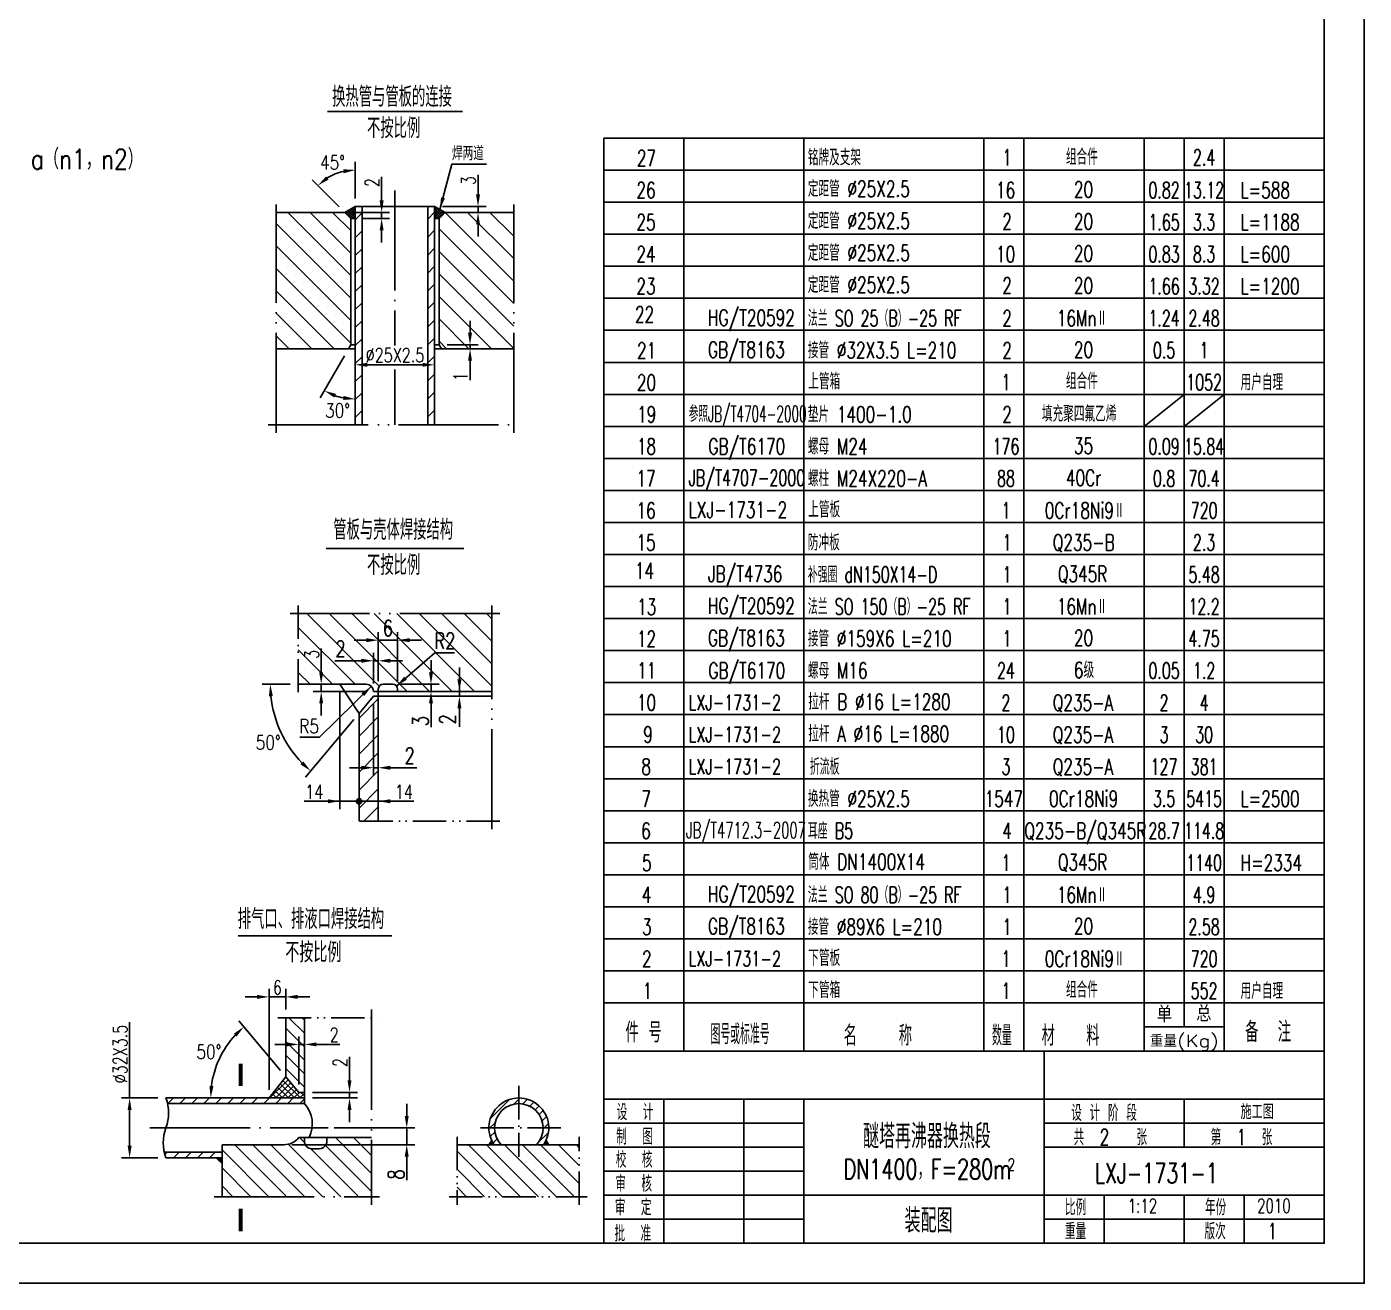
# Model space of a CAD drawing. Extents: x -11958 to 3251, y -1845 to 8235.
# Drawn here: x -8839 to -4830, y -1845 to 1921 of the extents above; entities that cross this region are included whole.
import ezdxf
from ezdxf.enums import TextEntityAlignment as Align

# ---------------------------------------------------------------- set-up
doc = ezdxf.new("R2010")
doc.units = 0
doc.header["$LTSCALE"] = 10
for name, pattern in [('CONTINOUS', [0]), ('DASHDOT-M', [36, 30, -3, 0, -3]), ('DASHDOT-S', [14, 10, -2, 0, -2]), ('DIVIDE-M', [39, 30, -3, 0, -3, 0, -3]), ('DIVIDE-S', [16, 10, -2, 0, -2, 0, -2])]:
    doc.linetypes.add(name, pattern=pattern)
doc.layers.get('0').update_dxf_attribs({"linetype": 'CONTINUOUS'})
for name, color, linetype in [('CDR_DIM', 7, 'CONTINUOUS'), ('CDR_DWG1', 4, 'CONTINUOUS'), ('CDR_DWG3', 1, 'DASHDOT-M'), ('CDR_DWG4', 3, 'DIVIDE-M'), ('CDR_TEXT', 7, 'CONTINUOUS')]:
    doc.layers.add(name, color=color, linetype=linetype)
doc.styles.add('HZ', font='ROMANS.shx', dxfattribs={"width": 0.75, "height": 35, "bigfont": 'HZ.shx'})
doc.styles.add('HZJ', font='romans.shx', dxfattribs={"width": 0.7, "height": 21, "bigfont": 'hztxt.shx'})
pattern_1 = [(135, (-4248.965, -2055.286), (-26.94077, -26.94077), [])]
pattern_2 = [(135, (-11717.66, -1844.616), (-33.67596, -33.67596), [])]

# ---------------------------------------------------------------- blocks, each defined once
blk = doc.blocks.new('MLF')
blk.add_line((180, 8), (0, 8))
at = {"color": 4}
for p, q in [((0, 8), (0, 0)), ((20, 8), (20, 0)), ((50, 8), (50, 0)), ((95, 8), (95, 0)), ((105, 8), (105, 0)), ((135, 8), (135, 0)), ((145, 8), (145, 0)), ((155, 8), (155, 0))]:
    blk.add_line(p, q, dxfattribs=at)

msp = doc.modelspace()

# ---------------------------------------------------------------- hatches: boundary and pattern name
at = {"layer": 'CDR_DIM', "linetype": 'CONTINOUS'}
h = msp.add_hatch(dxfattribs=at)
h.set_pattern_fill('ANSI31', scale=15, angle=90, style=0)
h.set_pattern_definition(pattern_2)
h.paths.add_polyline_path([(-7603.3, 968), (-7596.3, 955.9), (-7379.5, 955.9), (-7379.5, 1364.6), (-7585.3, 1364.6), (-7603.3, 1346.6)])
h.paths.add_polyline_path([(-7867.6, 1346.6), (-7885.6, 1364.6), (-8091.3, 1364.6), (-8091.3, 955.9), (-7874.5, 955.9), (-7867.6, 968)])
h = msp.add_hatch(dxfattribs=at)
h.set_pattern_fill('ANSI37', color=256, scale=1.5, angle=-90, style=0)
h.set_pattern_definition([(315, (-11996.512, 3612.3325), (3.367596, 3.367596), []), (45, (-11996.512, 3612.3325), (-3.367596, 3.367596), [])])
h.paths.add_polyline_path([(-7616.5, 1382.6), (-7616.5, 1346.6), (-7603.3, 1346.6), (-7585.3, 1364.6)])
h.paths.add_polyline_path([(-7867.6, 1346.6), (-7854.3, 1346.6), (-7854.3, 1382.6), (-7885.6, 1364.6)])
h = msp.add_hatch(dxfattribs=at)
h.set_pattern_fill('ANSI31', scale=12, style=0)
h.set_pattern_definition([(45, (-11957.66, -1844.616), (-26.94077, 26.94077), [])])
h.paths.add_polyline_path([(-7616.5, 1382.6), (-7636.9, 1382.6), (-7636.9, 727.8), (-7616.5, 727.8)])
h.paths.add_polyline_path([(-7833.9, 1364.6), (-7854.3, 1364.6), (-7854.3, 727.8), (-7833.9, 727.8)])
h = msp.add_hatch(dxfattribs=at)
h.set_pattern_fill('ANSI31', scale=15, angle=90, style=0)
h.set_pattern_definition(pattern_2)
h.paths.add_polyline_path([(-8025.5, 162.4), (-8025.5, -49.4), (-7821.4, -49.4, -0.414214), (-7799.8, -71), (-7785.4, -71), (-7785.4, -63.8, -0.414294), (-7771, -49.4), (-7742.2, -49.4, -0.414294), (-7727.8, -63.8), (-7727.8, -71), (-7445.3, -71), (-7445.3, 162.4)])
h.paths.add_polyline_path([(-7624.9, 116.5), (-7546.5, 116.5), (-7546.5, 44.4), (-7624.9, 44.4)], flags=24)
h.paths.add_polyline_path([(-7779, 154.7), (-7734.2, 154.7), (-7734.2, 82.6), (-7779, 82.6)], flags=24)
h.paths.add_polyline_path([(-7921.8, 93), (-7875.4, 93), (-7875.4, 20.9), (-7921.8, 20.9)], flags=24)
h.paths.add_polyline_path([(-8016.6, 19.6), (-8016.6, 60.2), (-7953.6, 60.2), (-7953.6, 19.6)], flags=24)
h = msp.add_hatch(dxfattribs=at)
h.set_pattern_fill('ANSI31', color=256, scale=12, style=0)
h.set_pattern_definition([(45, (-3999.993, -4767.593), (-26.94077, 26.94077), [])])
h.paths.add_polyline_path([(-7785.4, -85.4), (-7799.8, -85.4), (-7843.1, -137), (-7843.1, -460.1), (-7785.4, -460.1)])
h = msp.add_hatch(dxfattribs=at)
h.set_pattern_fill('ANSI37', color=256, scale=0.2, style=0)
h.set_pattern_definition([(45, (-3999.9929, -4655.5224), (-0.449012806, 0.449012806), []), (135, (-3999.9929, -4655.5224), (-0.449012806, -0.449012806), [])])
h.paths.add_polyline_path([(-7851.1, -400.1), (-7843.1, -400.1), (-7843.1, -392.1, 0.414214)])
h.paths.add_polyline_path([(-7843.1, -400.1), (-7835.1, -400.1, 0.414214), (-7843.1, -392.1)])
h.paths.add_polyline_path([(-7843.1, -408.1, 0.414214), (-7835.1, -400.1), (-7843.1, -400.1)])
h.paths.add_polyline_path([(-7843.1, -400.1), (-7851.1, -400.1, 0.414214), (-7843.1, -408.1)])
h = msp.add_hatch(dxfattribs=at)
h.set_pattern_fill('ANSI31', scale=9, angle=90, style=0)
h.set_pattern_definition([(135, (-16401.385, -4501.092), (-20.20558, -20.20558), [])])
h.paths.add_polyline_path([(-8062.9, -1225.9), (-8023.7, -1272.6), (-8006.9, -1272.6), (-8006.9, -1048.7), (-8062.9, -1048.7)])
at = {"layer": 'CDR_DIM', "linetype": 'Continuous'}
h = msp.add_hatch(dxfattribs=at)
h.set_pattern_fill('ANSI37', scale=4, style=0)
h.set_pattern_definition([(45, (-11988.875, -2761.227), (-8.980256, 8.980256), []), (135, (-11988.875, -2761.227), (-8.980256, -8.980256), [])])
h.paths.add_polyline_path([(-8006.9, -1289.4), (-8006.9, -1272.6), (-8023.7, -1272.6), (-8062.9, -1225.9), (-8112.9, -1289.4)])
at = {"layer": 'CDR_DIM', "linetype": 'CONTINOUS'}
h = msp.add_hatch(dxfattribs=at)
h.set_pattern_fill('ANSI31', scale=8, style=0)
h.set_pattern_definition([(45, (-24069.07, -3919.787), (-17.960512, 17.960512), [])])
h.paths.add_polyline_path([(-8421.9, -1289.4, -0.033857), (-8417, -1306.2), (-8006.9, -1306.2), (-8006.9, -1289.4)])
h.paths.add_polyline_path([(-8426.9, -1451.8, 0.033857), (-8421.9, -1468.6), (-8253.5, -1468.6), (-8253.5, -1451.8)])
h = msp.add_hatch(dxfattribs=at)
h.set_pattern_fill('ANSI31', scale=6, style=0)
h.set_pattern_definition([(45, (-13706.608, -6342.058), (-13.470384, 13.470384), [])])
h.paths.add_polyline_path([(-7311.5, -1429.4), (-7290, -1429.4, 0.150472), (-7274.5, -1379), (-7291.3, -1379, -0.193534)])
h.paths.add_polyline_path([(-7291.3, -1379), (-7274.5, -1379, 0.414214), (-7364.1, -1289.4), (-7364.1, -1306.2, -0.414214)])
h.paths.add_polyline_path([(-7364.1, -1306.2), (-7364.1, -1289.4, 0.414214), (-7453.7, -1379), (-7436.9, -1379, -0.414214)])
h.paths.add_polyline_path([(-7438.1, -1429.4), (-7416.6, -1429.4, -0.193534), (-7436.9, -1379), (-7453.7, -1379, 0.150472)])
h = msp.add_hatch(dxfattribs=at)
h.set_pattern_fill('ANSI31', scale=12, angle=90, style=0)
h.set_pattern_definition(pattern_1)
h.paths.add_polyline_path([(-7984.5, -1441.4, -0.414214), (-8006.9, -1419), (-8006.9, -1407.8), (-8023.5, -1407.8, -0.24155), (-8068.9, -1429.4), (-8253.5, -1429.4), (-8253.5, -1585.4), (-7805.5, -1585.4), (-7805.5, -1429.4), (-7942.2, -1429.4, -0.278716), (-7962.1, -1441.4)])
h.paths.add_polyline_path([(-7805.5, -1429.4), (-7805.5, -1407.8), (-7939.7, -1407.8), (-7939.7, -1419, -0.121474), (-7942.2, -1429.4)], flags=16)
h = msp.add_hatch(dxfattribs=at)
h.set_pattern_fill('ANSI31', scale=12, angle=90, style=0)
h.set_pattern_definition(pattern_1)
h.paths.add_polyline_path([(-7182.8, -1585.4), (-7182.8, -1429.4), (-7549.1, -1429.4), (-7549.1, -1585.4)])

# ---------------------------------------------------------------- linework, layer by layer
at = {"color": 7, "linetype": 'Continuous'}
for p, q in [((-7937.5, 1666.8), (-7533.3, 1666.8)), ((-7941.9, 357.4), (-7528.9, 357.4)), ((-8205.6, -803.3), (-7745.2, -803.3)), ((-7109.7, -1364.6), (-6509.7, -1364.6)), ((-5789.7, -1364.6), (-4949.7, -1364.6)), ((-7109.7, -1436.6), (-6509.7, -1436.6)), ((-7109.7, -1508.6), (-6509.7, -1508.6)), ((-7109.7, -1580.6), (-4949.7, -1580.6)), ((-7109.7, -1652.6), (-6509.7, -1652.6))]:
    msp.add_line(p, q, dxfattribs=at)
for p, q in [((-5489.7, 723.3), (-5369.7, 819.3)), ((-5369.7, 723.3), (-5249.7, 819.3)), ((-7821.4, 82.6), (-7857.5, 82.6)), ((-7785.4, -39.8), (-7785.4, 106.6)), ((-7785.4, 82.6), (-7727.8, 82.6)), ((-7727.8, -39.8), (-7727.8, 106.6)), ((-7691.7, 82.6), (-7655.7, 82.6)), ((-7799.8, -47), (-7799.8, 45)), ((-7785.4, -39.8), (-7785.4, 45)), ((-7616.4, 44.4), (-7730.9, -54.8)), ((-7556.7, 44.4), (-7616.4, 44.4)), ((-7835.9, 20.9), (-7915.5, 20.9)), ((-7785.4, 20.9), (-7799.8, 20.9)), ((-7749.4, 20.9), (-7713.3, 20.9)), ((-7542.2, -85.4), (-7542.2, 1.1)), ((-7961.5, -208.1), (-7806.2, -55.7)), ((-7799.8, -109.4), (-7799.8, -323.7)), ((-7542.2, -121.5), (-7542.2, -177.1)), ((-7961.5, -208.1), (-8021.1, -208.1)), ((-7835.9, -299.7), (-7871.9, -299.7)), ((-7799.8, -299.7), (-7785.4, -299.7)), ((-7749.4, -299.7), (-7669.7, -299.7)), ((-5489.7, -1076.6), (-5249.7, -1076.6))]:
    msp.add_line(p, q)
at = {"color": 4}
for p, q in [((-7109.7, -1004.6), (-4949.7, -1004.6)), ((-7109.7, -1148.6), (-7109.7, -1004.6)), ((-6869.7, -1148.6), (-6869.7, -1004.6)), ((-6509.7, -1148.6), (-6509.7, -1004.6)), ((-5969.7, -1148.6), (-5969.7, -1004.6)), ((-5849.7, -1148.6), (-5849.7, -1004.6)), ((-5489.7, -1148.6), (-5489.7, -1004.6)), ((-5369.7, -1076.6), (-5369.7, -1004.6)), ((-5249.7, -1148.6), (-5249.7, -1004.6))]:
    msp.add_line(p, q, dxfattribs=at)
at = {"color": 4, "linetype": 'Continuous'}
for p, q in [((-8062.9, -1048.7), (-8062.9, -1225.9)), ((-8006.9, -1048.7), (-8006.9, -1306.2)), ((-7109.7, -1148.6), (-4949.7, -1148.6)), ((-7109.7, -1148.6), (-4949.7, -1148.6)), ((-7109.7, -1148.6), (-4949.7, -1148.6)), ((-5789.7, -1724.6), (-5789.7, -1148.6)), ((-8062.9, -1225.9), (-8112.9, -1289.4)), ((-8062.9, -1225.9), (-8023.7, -1272.6)), ((-8023.7, -1272.6), (-8006.9, -1272.6)), ((-8421.9, -1289.4), (-8006.9, -1289.4)), ((-8417, -1306.2), (-8006.9, -1306.2)), ((-7109.7, -1292.6), (-4949.7, -1292.6)), ((-6929.7, -1724.6), (-6929.7, -1292.6)), ((-6689.7, -1724.6), (-6689.7, -1292.6)), ((-6509.7, -1724.6), (-6509.7, -1292.6)), ((-5369.7, -1436.6), (-5369.7, -1292.6)), ((-8068.9, -1429.4), (-8253.5, -1429.4)), ((-8253.5, -1429.4), (-8253.5, -1585.4)), ((-7805.5, -1407.8), (-8023.5, -1407.8)), ((-8006.9, -1419), (-8006.9, -1407.8)), ((-7962.1, -1441.4), (-7984.5, -1441.4)), ((-7939.7, -1419), (-7939.7, -1407.8)), ((-7182.8, -1429.4), (-7549.1, -1429.4)), ((-5789.7, -1436.6), (-4949.7, -1436.6)), ((-8426.9, -1451.8), (-8253.5, -1451.8)), ((-8421.9, -1468.6), (-8253.5, -1468.6)), ((-5369.7, -1724.6), (-5369.7, -1580.6))]:
    msp.add_line(p, q, dxfattribs=at)
at = {"linetype": 'Continuous'}
for p, q in [((-5609.7, -1724.6), (-5609.7, -1580.6)), ((-5189.7, -1724.6), (-5189.7, -1580.6)), ((-5789.7, -1652.6), (-4949.7, -1652.6))]:
    msp.add_line(p, q, dxfattribs=at)
msp.add_lwpolyline([(-11957.7, -1844.6), (-11957.7, 8235.4), (-4829.7, 8235.4), (-4829.7, -1844.6)], close=True)
at = {"color": 7, "linetype": 'Continuous', "const_width": 11.2}
for points in [[(-8198, -1186.2), (-8198, -1253.4)], [(-8198, -1688.6), (-8198, -1621.4)]]:
    msp.add_lwpolyline(points, dxfattribs=at)
for centre, start, end in [((-8543.4, -1334.2), 339.7507, 20.2493), ((-8300.5, -1423.8), 159.7507, 200.2493)]:
    msp.add_arc(centre, 129.4, start, end)
at = {"color": 4, "linetype": 'Continuous'}
for centre, radius, start, end in [((-8075.4, -1367.8), 92.2, 334.2946, 41.9281), ((-7364.1, -1379), 89.6, 325.7711, 214.2289), ((-7364.1, -1379), 72.8, 316.1869, 223.8131), ((-7984.5, -1419), 22.4, 180, 270), ((-7962.1, -1419), 22.4, 270, 0)]:
    msp.add_arc(centre, radius, start, end, dxfattribs=at)
for points in [[(-7821.4, 88.6), (-7821.4, 76.6), (-7785.4, 82.6)], [(-7691.7, 88.6), (-7691.7, 76.6), (-7727.8, 82.6)], [(-7835.9, 27), (-7835.9, 14.9), (-7799.8, 20.9)], [(-7749.4, 27), (-7749.4, 14.9), (-7785.4, 20.9)], [(-7707.6, -26.7), (-7699.7, -35.8), (-7730.9, -54.8)], [(-7548.2, -35), (-7536.2, -35), (-7542.2, -71)], [(-7836.1, -76.7), (-7827.7, -85.2), (-7806.2, -55.7)], [(-7548.2, -121.5), (-7536.2, -121.5), (-7542.2, -85.4)], [(-7835.9, -293.7), (-7835.9, -305.7), (-7799.8, -299.7)], [(-7749.4, -293.7), (-7749.4, -305.7), (-7785.4, -299.7)]]:
    msp.add_solid(points)
at = {"color": 7, "linetype": 'Continuous'}
for points in [[(-7446.7, -1413.6), (-7438.1, -1429.4), (-7456.5, -1429.4)], [(-7281.4, -1413.6), (-7290, -1429.4), (-7271.6, -1429.4)], [(-8253.5, -1468.6), (-8253.5, -1488.3), (-8274.4, -1468.6)]]:
    msp.add_solid(points, dxfattribs=at)
at = {"layer": 'CDR_DIM', "color": 7, "linetype": 'CONTINOUS'}
for p, q in [((-7854.3, 1406.6), (-7854.3, 1515.9)), ((-7902.5, 1381.5), (-7983.4, 1462.4)), ((-7956.6, -13.4), (-7956.6, 57.2)), ((-7627.4, -13.4), (-7627.4, 22.6)), ((-8049.5, -49.4), (-8133.4, -49.4)), ((-7823.8, -71), (-7980.6, -71)), ((-7956.6, -71), (-7956.6, -49.4)), ((-7718.2, -49.4), (-7603.4, -49.4)), ((-7627.4, -49.4), (-7627.4, -71)), ((-7956.6, -107), (-7956.6, -143)), ((-7627.4, -107), (-7627.4, -177.6)), ((-7858.5, -155.3), (-8003.4, -328.1)), ((-7936.7, -400.1), (-8007.3, -400.1)), ((-7749.4, -400.1), (-7678.8, -400.1)), ((-8148.9, -986.4), (-8184.9, -986.4)), ((-8112.9, -1265.4), (-8112.9, -962.4)), ((-8062.9, -986.4), (-8112.9, -986.4)), ((-8062.9, -1024.7), (-8062.9, -962.4)), ((-8026.9, -986.4), (-7990.9, -986.4)), ((-8078.3, -1207.5), (-8203.9, -1057.8)), ((-8023.7, -1248.6), (-8023.7, -1104.9)), ((-8059.7, -1128.9), (-8095.7, -1128.9)), ((-8023.7, -1128.9), (-8006.9, -1128.9)), ((-7970.9, -1128.9), (-7900.3, -1128.9)), ((-7871.7, -1236.6), (-7871.7, -1166)), ((-7982.9, -1272.6), (-7847.7, -1272.6)), ((-7871.7, -1289.4), (-7871.7, -1272.6)), ((-7982.9, -1289.4), (-7847.7, -1289.4)), ((-7700.2, -1343), (-7700.2, -1307)), ((-7871.7, -1325.4), (-7871.7, -1361.4)), ((-7917.9, -1379), (-7676.2, -1379)), ((-7700.2, -1379), (-7700.2, -1429.4)), ((-8044.9, -1429.4), (-7676.2, -1429.4)), ((-7700.2, -1465.4), (-7700.2, -1536))]:
    msp.add_line(p, q, dxfattribs=at)
at = {"layer": 'CDR_DIM', "linetype": 'CONTINOUS'}
for p, q in [((-7600.9, 1373.6), (-7564.6, 1508.8)), ((-7564.6, 1508.8), (-7460.9, 1508.8)), ((-7775.4, 1400.6), (-7775.4, 1471.2)), ((-7486.4, 1418.6), (-7486.4, 1477.2)), ((-7861.6, 1364.6), (-7751.4, 1364.6)), ((-7775.4, 1346.6), (-7775.4, 1364.6)), ((-7592.5, 1382.6), (-7462.4, 1382.6)), ((-7486.4, 1364.6), (-7486.4, 1382.6)), ((-7830.3, 1346.6), (-7751.4, 1346.6)), ((-7486.4, 1328.6), (-7486.4, 1292.6)), ((-7775.4, 1310.6), (-7775.4, 1274.6)), ((-7510.4, 1004), (-7510.4, 1040)), ((-7579.3, 968), (-7486.4, 968)), ((-7510.4, 968), (-7510.4, 955.9)), ((-7886.5, 935.2), (-7959.2, 809.2)), ((-7818.3, 907.9), (-7652.5, 907.9)), ((-7510.4, 919.9), (-7510.4, 861.9)), ((-7900.7, -73.4), (-7900.7, -424.1)), ((-7879.1, -400.1), (-7915.1, -400.1)), ((-7843.1, -400.1), (-7900.7, -400.1)), ((-7843.1, -400.1), (-7785.4, -400.1)), ((-7807.1, -400.1), (-7771.1, -400.1)), ((-8530.9, -1289.4), (-8530.9, -1062)), ((-8445.9, -1289.4), (-8554.9, -1289.4)), ((-8530.9, -1432.6), (-8530.9, -1325.4)), ((-8445.9, -1468.6), (-8554.9, -1468.6))]:
    msp.add_line(p, q, dxfattribs=at)
at = {"layer": 'CDR_DIM', "linetype": 'Continuous'}
msp.add_line((-4829.7, -1844.6), (-4829.7, -1844.6), dxfattribs=at)
at = {"layer": 'CDR_DIM', "linetype": 'CONTINOUS'}
msp.add_circle((-7843.1, -400.1), 8, dxfattribs=at)
at = {"layer": 'CDR_DIM', "color": 7, "linetype": 'CONTINOUS'}
for centre, radius, start, end in [((-7854.3, 1333.3), 158.5, 103.039, 121.961), ((-7769.6, -49.4), 339.8, 186.0726, 223.9274), ((-8009.6, -1289.4), 278.4, 137.4149, 172.5851)]:
    msp.add_arc(centre, radius, start, end, dxfattribs=at)
at = {"layer": 'CDR_DIM', "linetype": 'CONTINOUS'}
msp.add_arc((-7854.3, 990.8), 185.7, 251.1231, 258.8769, dxfattribs=at)
at = {"layer": 'CDR_DIM', "color": 7, "linetype": 'CONTINOUS'}
for points in [[(-7890.8, 1493.8), (-7889.4, 1481.8), (-7854.3, 1491.9)], [(-7934.5, 1463.1), (-7942, 1472.5), (-7966.4, 1445.4)], [(-7962.6, -13.4), (-7950.6, -13.4), (-7956.6, -49.4)], [(-7633.4, -13.4), (-7621.4, -13.4), (-7627.4, -49.4)], [(-8113.5, -85.7), (-8101.5, -85), (-8109.4, -49.4)], [(-7962.6, -107), (-7950.6, -107), (-7956.6, -71)], [(-7633.4, -107), (-7621.4, -107), (-7627.4, -71)], [(-8010.2, -280.8), (-8018.4, -289.5), (-7988, -309.7)], [(-8148.9, -980.4), (-8148.9, -992.4), (-8112.9, -986.4)], [(-8026.9, -980.4), (-8026.9, -992.4), (-8062.9, -986.4)], [(-8218.7, -1096.7), (-8210.4, -1105.4), (-8188.5, -1076.2)], [(-8059.7, -1122.9), (-8059.7, -1134.9), (-8023.7, -1128.9)], [(-7970.9, -1122.9), (-7970.9, -1134.9), (-8006.9, -1128.9)], [(-7877.7, -1236.6), (-7865.7, -1236.6), (-7871.7, -1272.6)], [(-8279.6, -1253.9), (-8291.6, -1253.1), (-8287.9, -1289.4)], [(-7877.7, -1325.4), (-7865.7, -1325.4), (-7871.7, -1289.4)], [(-7706.2, -1343), (-7694.2, -1343), (-7700.2, -1379)], [(-7706.2, -1465.4), (-7694.2, -1465.4), (-7700.2, -1429.4)]]:
    msp.add_solid(points, dxfattribs=at)
at = {"layer": 'CDR_DIM', "linetype": 'CONTINOUS'}
for points in [[(-7600.9, 1373.6), (-7597.3, 1409.9), (-7585.7, 1406.8)], [(-7480.4, 1418.6), (-7492.4, 1418.6), (-7486.4, 1382.6)], [(-7769.4, 1400.6), (-7781.4, 1400.6), (-7775.4, 1364.6)], [(-7480.4, 1328.6), (-7492.4, 1328.6), (-7486.4, 1364.6)], [(-7769.4, 1310.6), (-7781.4, 1310.6), (-7775.4, 1346.6)], [(-7504.4, 1004), (-7516.4, 1004), (-7510.4, 968)], [(-7504.4, 919.9), (-7516.4, 919.9), (-7510.4, 955.9)], [(-7818.3, 913.9), (-7818.3, 901.9), (-7854.3, 907.9)], [(-7652.5, 913.9), (-7652.5, 901.9), (-7616.5, 907.9)], [(-7916.9, 809.6), (-7912, 820.6), (-7947.2, 830)], [(-7889.6, 814.6), (-7890.8, 802.6), (-7854.3, 805.1)], [(-7936.7, -394.1), (-7936.7, -406.1), (-7900.7, -400.1)], [(-7749.4, -394.1), (-7749.4, -406.1), (-7785.4, -400.1)], [(-8536.9, -1325.4), (-8524.9, -1325.4), (-8530.9, -1289.4)], [(-8536.9, -1432.6), (-8524.9, -1432.6), (-8530.9, -1468.6)]]:
    msp.add_solid(points, dxfattribs=at)
at = {"layer": 'CDR_DWG1'}
for p, q in [((-4949.7, 8115.4), (-4949.7, -1724.6)), ((-8091.3, 1364.6), (-7885.6, 1364.6)), ((-7885.6, 1364.6), (-7854.3, 1382.6)), ((-7867.6, 1346.6), (-7885.6, 1364.6)), ((-7854.3, 727.8), (-7854.3, 1382.6)), ((-7854.3, 1382.6), (-7616.5, 1382.6)), ((-7833.9, 727.8), (-7833.9, 1382.6)), ((-7636.9, 727.8), (-7636.9, 1382.6)), ((-7616.5, 727.8), (-7616.5, 1382.6)), ((-7585.3, 1364.6), (-7616.5, 1382.6)), ((-7603.3, 1346.6), (-7585.3, 1364.6)), ((-7585.3, 1364.6), (-7379.5, 1364.6)), ((-7867.6, 1346.6), (-7867.6, 968)), ((-7867.6, 1346.6), (-7854.3, 1346.6)), ((-7603.3, 1346.6), (-7616.5, 1346.6)), ((-7603.3, 1346.6), (-7603.3, 968)), ((-7867.6, 968), (-7874.5, 955.9)), ((-7867.6, 968), (-7854.3, 968)), ((-7603.3, 968), (-7616.5, 968)), ((-7603.3, 968), (-7596.3, 955.9)), ((-8091.3, 955.9), (-7854.3, 955.9)), ((-7616.5, 955.9), (-7379.5, 955.9)), ((-7821.4, -49.4), (-8025.5, -49.4)), ((-7843.1, -137), (-7900.7, -49.4)), ((-7445.3, -71), (-7799.8, -71)), ((-7799.8, -71), (-7799.8, -71)), ((-7785.4, -71), (-7785.4, -63.8)), ((-7785.4, -460.1), (-7785.4, -71)), ((-7771, -49.4), (-7742.2, -49.4)), ((-7727.8, -63.8), (-7727.8, -71)), ((-7799.8, -85.4), (-7843.1, -137)), ((-7445.3, -85.4), (-7799.8, -85.4)), ((-7843.1, -460.1), (-7843.1, -137)), ((-7109.7, -1148.6), (-7109.7, -1724.6))]:
    msp.add_line(p, q, dxfattribs=at)
msp.add_lwpolyline([(-11657.7, -1724.6), (-11657.7, 8115.4), (-4949.7, 8115.4), (-4949.7, -1724.6)], close=True, dxfattribs=at)
for centre, radius, start, end in [((-7821.4, -71), 21.6, 0, 90), ((-7771, -63.8), 14.4, 90, 180), ((-7742.2, -63.8), 14.4, 0, 90), ((-8067.3, -1374.4), 55.1, 268.2918, 322.6106)]:
    msp.add_arc(centre, radius, start, end, dxfattribs=at)
at = {"layer": 'CDR_DWG3', "linetype": 'DASHDOT-M'}
for p, q in [((-7735.4, 1430.6), (-7735.4, 965.5)), ((-7735.4, 893.5), (-7735.4, 727.8)), ((-8469.9, -1379), (-7935.9, -1379))]:
    msp.add_line(p, q, dxfattribs=at)
at = {"layer": 'CDR_DWG3', "linetype": 'DASHDOT-S'}
for p, q in [((-7364.1, -1253.4), (-7364.1, -1465.4)), ((-7238.5, -1379), (-7489.7, -1379))]:
    msp.add_line(p, q, dxfattribs=at)
at = {"layer": 'CDR_DWG4', "linetype": 'DIVIDE-M'}
for p, q in [((-8091.3, 703.8), (-8091.3, 1388.6)), ((-7379.5, 703.8), (-7379.5, 1388.6)), ((-8115.3, 727.8), (-7355.5, 727.8)), ((-7421.3, 162.4), (-8049.5, 162.4)), ((-7445.3, -484.1), (-7445.3, 186.4)), ((-7805.5, -1024.7), (-7805.5, -1609.4)), ((-8277.5, -1585.4), (-7781.5, -1585.4))]:
    msp.add_line(p, q, dxfattribs=at)
at = {"layer": 'CDR_DWG4', "linetype": 'DIVIDE-S'}
for p, q in [((-8025.5, 186.4), (-8025.5, -73.4)), ((-7421.3, -460.1), (-7867.1, -460.1)), ((-8086.9, -1048.7), (-7781.5, -1048.7)), ((-7549.1, -1405.4), (-7549.1, -1609.4)), ((-7182.8, -1609.4), (-7182.8, -1405.4)), ((-7573.1, -1585.4), (-7158.8, -1585.4))]:
    msp.add_line(p, q, dxfattribs=at)

# ---------------------------------------------------------------- block references
at = {"xscale": 12, "yscale": 12, "zscale": 12}
for p in [(-7109.7, 1491.2), (-7109.7, 1395.3), (-7109.7, 1299.3), (-7109.7, 1203.3), (-7109.7, 1107.3), (-7109.7, 1011.3), (-7109.7, 915.3), (-7109.7, 819.3), (-7109.7, 723.3), (-7109.7, 627.3), (-7109.7, 531.3), (-7109.7, 435.3), (-7109.7, 339.3), (-7109.7, 243.3), (-7109.7, 147.3), (-7109.7, 51.3), (-7109.7, -44.7), (-7109.7, -140.7), (-7109.7, -236.6), (-7109.7, -332.6), (-7109.7, -428.6), (-7109.7, -524.6), (-7109.7, -620.6), (-7109.7, -716.6), (-7109.7, -812.6), (-7109.7, -908.6), (-7109.7, -1004.6)]:
    msp.add_blockref('MLF', p, dxfattribs=at)

# ---------------------------------------------------------------- texts
at = {"color": 7, "linetype": 'Continuous'}
for s, height, style, width, p in [('换热管与管板的连接', 60, 'HZ', 0.7, (-7923.8, 1681.1)), ('管板与壳体焊接结构', 60, 'HZ', 0.7, (-7920.3, 383.5)), ('50%%d', 42, 'HZ', 0.8, (-8152.9, -244.6)), ('排气口、排液口焊接结构', 60, 'HZ', 0.7, (-8206.8, -782.9)), ('不按比例', 60, 'HZJ', 0.7, (-8064.1, -882.9))]:
    msp.add_text(s, height=height, dxfattribs=dict(at, style=style, width=width)).set_placement(p)
at = {"style": 'HZ'}
for s, height, width, p in [('不按比例', 60, 0.7, (-7819.2, 1587)), ('a（n1，n2）', 60, 0.8, (-8827.3, 1494.5)), ('铭牌及支架', 48, 0.7, (-6497.7, 1505.3)), ('1', 48, 0.7, (-5914.7, 1505.4)), ('组合件', 48, 0.7, (-5724, 1507)), ('定距管 %%C25X2.5', 48, 0.7, (-6497.7, 1411.4)), ('16', 48, 0.7, (-5933.6, 1407.3)), ('20', 48, 0.7, (-5700, 1409.2)), ('L=588', 48, 0.7, (-5200.5, 1407.2)), ('定距管 %%C25X2.5', 48, 0.7, (-6497.7, 1315.4)), ('2', 48, 0.7, (-5914.7, 1313.4)), ('20', 48, 0.7, (-5700, 1313.2)), ('L=1188', 48, 0.7, (-5200.5, 1311.2)), ('定距管 %%C25X2.5', 48, 0.7, (-6497.7, 1219.4)), ('10', 48, 0.7, (-5933.6, 1215.3)), ('20', 48, 0.7, (-5700, 1217.2)), ('L=600', 48, 0.7, (-5200.5, 1215.2)), ('定距管 %%C25X2.5', 48, 0.7, (-6497.7, 1123.4)), ('2', 48, 0.7, (-5914.7, 1121.4)), ('20', 48, 0.7, (-5700, 1121.2)), ('L=1200', 48, 0.7, (-5200.5, 1119.2)), ('HG/T20592', 48, 0.7, (-6797.2, 1025.1)), ('法兰 SO 25（B）-25 RF', 48, 0.65, (-6497.7, 1023.2)), ('2', 48, 0.7, (-5914.7, 1023.2)), ('16MnⅡ', 48, 0.7, (-5751.4, 1023.3)), ('GB/T8163', 48, 0.7, (-6797.2, 929.1)), ('接管 %%C32X3.5 L=210', 48, 0.7, (-6497.7, 927.4)), ('2', 48, 0.7, (-5914.7, 927.2)), ('20', 48, 0.7, (-5700, 929.2)), ('上管箱', 48, 0.7, (-6496.5, 834.3)), ('组合件', 48, 0.7, (-5724, 835.1)), ('用户自理', 48, 0.7, (-5200.5, 831.5)), ('参照JB/T4704-2000', 48, 0.55, (-6854.8, 737.1)), ('垫片 1400-1.0', 48, 0.7, (-6497.7, 735.3)), ('2', 48, 0.7, (-5914.7, 735.3)), ('填充聚四氟乙烯', 48, 0.7, (-5796, 737)), ('GB/T6170', 48, 0.7, (-6795.9, 639.4)), ('螺母 M24', 48, 0.7, (-6497.7, 639.4)), ('35', 48, 0.7, (-5700, 641.1)), ('JB/T4707-2000', 48, 0.65, (-6854.8, 545.1)), ('螺柱 M24X220-A', 48, 0.7, (-6497.7, 543.4)), ('40Cr', 48, 0.7, (-5724, 545.2)), ('LXJ-1731-2', 48, 0.7, (-6854.8, 449.2)), ('上管板', 48, 0.7, (-6496.5, 450.3)), ('0Cr18Ni9Ⅱ', 48, 0.7, (-5787.4, 447.3)), ('防冲板', 48, 0.7, (-6497.7, 351.4)), ('1', 48, 0.7, (-5914.7, 351.3)), ('Q235-B', 48, 0.7, (-5763.4, 351.3)), ('不按比例', 60, 0.7, (-7819.2, 277.7)), ('JB/T4736', 48, 0.7, (-6797.2, 257.1)), ('补强圈 dN150X14-D', 48, 0.65, (-6497.7, 255.2)), ('1', 48, 0.7, (-5914.7, 255.2)), ('Q345R', 48, 0.7, (-5748, 257)), ('HG/T20592', 48, 0.7, (-6797.2, 161.1)), ('法兰 SO 150（B）-25 RF', 48, 0.65, (-6497.7, 159.2)), ('1', 48, 0.7, (-5914.7, 159.2)), ('16MnⅡ', 48, 0.7, (-5751.4, 159.3)), ('GB/T8163', 48, 0.7, (-6797.2, 65.1)), ('接管 %%C159X6 L=210', 48, 0.7, (-6497.7, 63.4)), ('1', 48, 0.7, (-5914.7, 63.2)), ('20', 48, 0.7, (-5700, 65.2)), ('GB/T6170', 48, 0.7, (-6795.9, -32.6)), ('螺母 M16', 48, 0.7, (-6497.7, -32.6)), ('6级', 48, 0.7, (-5700, -30.8)), ('拉杆 B %%C16 L=1280', 48, 0.7, (-6496.5, -125.9)), ('LXJ-1731-2', 45, 0.7, (-6854.8, -126.8)), ('Q235-A', 48, 0.7, (-5763.4, -128.7)), ('LXJ-1731-2', 45, 0.7, (-6854.8, -222.7)), ('拉杆 A %%C16 L=1880', 48, 0.7, (-6496.5, -221.8)), ('Q235-A', 48, 0.7, (-5763.4, -224.6)), ('LXJ-1731-2', 45, 0.7, (-6854.8, -318.7)), ('折流板', 48, 0.65, (-6491.7, -320.5)), ('Q235-A', 48, 0.7, (-5763.4, -320.6)), ('换热管 %%C25X2.5', 48, 0.7, (-6497.7, -416.6)), ('1547', 48, 0.7, (-5967.8, -416.6)), ('0Cr18Ni9', 48, 0.7, (-5774.7, -416.5)), ('L=2500', 48, 0.7, (-5200.5, -416.6)), ('JB/T4712.3-2007', 48, 0.6, (-6862.8, -510.8)), ('耳座 B5', 48, 0.65, (-6497.7, -512.7)), ('4', 48, 0.7, (-5914.7, -512.7)), ('Q235-B/Q345R', 48, 0.7, (-5848.5, -512.6)), ('筒体 DN1400X14', 48, 0.7, (-6496.5, -605.6)), ('Q345R', 48, 0.7, (-5748, -606.9)), ('H=2334', 48, 0.7, (-5200.5, -608.4)), ('HG/T20592', 48, 0.7, (-6797.2, -702.8)), ('法兰 SO 80（B）-25 RF', 48, 0.65, (-6497.7, -704.7)), ('1', 48, 0.7, (-5914.7, -704.7)), ('16MnⅡ', 48, 0.7, (-5751.4, -704.6)), ('GB/T8163', 48, 0.7, (-6797.2, -798.8)), ('接管 %%C89X6 L=210', 48, 0.7, (-6497.7, -800.5)), ('1', 48, 0.7, (-5914.7, -800.7)), ('20', 48, 0.7, (-5700, -798.7)), ('下管板', 48, 0.7, (-6496.5, -893.6)), ('LXJ-1731-2', 45, 0.7, (-6854.8, -894.7)), ('0Cr18Ni9Ⅱ', 48, 0.7, (-5787.4, -896.6)), ('下管箱', 48, 0.7, (-6496.5, -989.6)), ('组合件', 48, 0.7, (-5724, -988.9)), ('用户自理', 48, 0.7, (-5200.5, -992.4)), ('件 号', 60, 0.7, (-7044.4, -1122.9)), ('图号或标准号', 60, 0.492204, (-6789.5, -1128.3)), ('名    称', 60, 0.7, (-6390.2, -1132.4)), ('数量', 60, 0.471468, (-5945.6, -1132.4)), ('材   料', 60, 0.7, (-5796.8, -1132.4)), ('备  注', 60, 0.7, (-5186.6, -1121.5))]:
    msp.add_text(s, height=height, dxfattribs=dict(at, width=width)).set_placement(p)
at = {"style": 'HZ', "width": 0.65}
for s, p in [('2.4', (-5309.7, 1505.4)), ('0.82', (-5429.7, 1407.2)), ('13.12', (-5309.7, 1407.2)), ('1.65', (-5429.7, 1311.2)), ('3.3', (-5309.7, 1311.2)), ('0.83', (-5429.7, 1215.2)), ('8.3', (-5309.7, 1215.2)), ('1.66', (-5429.7, 1119.2)), ('3.32', (-5309.7, 1119.2)), ('1.24', (-5429.7, 1023.3)), ('2.48', (-5309.7, 1023.3)), ('0.5', (-5429.7, 927.3)), ('1', (-5309.7, 927.3)), ('1', (-5903.7, 831.5)), ('1052', (-5309.7, 831.5)), ('176', (-5903.7, 639.4)), ('0.09', (-5429.7, 639.3)), ('15.84', (-5309.7, 639.3)), ('88', (-5903.7, 543.4)), ('0.8', (-5429.7, 543.3)), ('70.4', (-5309.7, 543.3)), ('1', (-5903.7, 447.5)), ('720', (-5309.7, 447.5)), ('2.3', (-5309.7, 351.3)), ('5.48', (-5309.7, 255.3)), ('12.2', (-5309.7, 159.3)), ('4.75', (-5309.7, 63.3)), ('24', (-5903.7, -32.6)), ('0.05', (-5429.7, -32.7)), ('1.2', (-5309.7, -32.7)), ('2', (-5903.7, -128.7)), ('2', (-5429.7, -128.7)), ('4', (-5309.7, -128.7)), ('10', (-5903.7, -224.6)), ('3', (-5429.7, -224.6)), ('30', (-5309.7, -224.6)), ('3', (-5903.7, -320.5)), ('127', (-5429.7, -320.5)), ('381', (-5309.7, -320.5)), ('3.5', (-5429.7, -416.5)), ('5415', (-5309.7, -416.5)), ('28.7', (-5429.7, -512.6)), ('114.8', (-5309.7, -512.6)), ('1', (-5903.7, -608.4)), ('1140', (-5309.7, -608.4)), ('4.9', (-5309.7, -704.6)), ('2.58', (-5309.7, -800.6)), ('1', (-5903.7, -896.4)), ('720', (-5309.7, -896.4)), ('1', (-5903.7, -992.4)), ('552', (-5309.7, -992.4))]:
    msp.add_text(s, height=48, dxfattribs=at).set_placement(p, align=Align.CENTER)
at = {"linetype": 'Continuous', "style": 'HZ'}
for s, height, width, p in [('R5', 42, 0.8, (-8022.4, -196)), ('设  计', 48, 0.7, (-7070.7, -1355.9)), ('设 计 阶 段', 48, 0.7, (-5708, -1358.1)), ('施工图', 43.68, 0.8, (-5200.5, -1352.5)), ('制  图', 48, 0.7, (-7072, -1429.3)), ('共  2   张', 48, 0.7, (-5700.9, -1431)), ('第  1  张', 48, 0.7, (-5290, -1431)), ('校  核', 48, 0.7, (-7073.4, -1498.6)), (' 2', 36, 0.7, (-5915.5, -1506.8)), ('审  核', 48, 0.7, (-7074.7, -1570.6)), ('审  定', 48, 0.7, (-7076.1, -1641.2)), ('比例', 48, 0.7, (-5727.1, -1641)), ('1:12', 42, 0.7, (-5538.7, -1633.8)), ('年份', 48, 0.7, (-5307.1, -1641)), ('2010', 42, 0.7, (-5150.9, -1633.8)), (' 装配图', 72, 0.7, (-6242.1, -1692.8)), ('批  准', 48, 0.7, (-7077.4, -1719.8)), ('重量', 48, 0.7, (-5727.1, -1713)), ('版次     1', 48, 0.7, (-5308.7, -1713))]:
    msp.add_text(s, height=height, dxfattribs=dict(at, width=width)).set_placement(p)
at = {"style": 'HZ'}
for s, p in [('单', (-5451.5, -1062.4)), ('总', (-5333.3, -1060.6))]:
    msp.add_text(s, height=48, dxfattribs=at).set_placement(p)
at = {"style": 'HZ', "width": 1.22708}
msp.add_text('重量(Kg)', height=36, dxfattribs=at).set_placement((-5472.1, -1136.4), (-5266, -1136.4), align=Align.FIT)
at = {"attachment_point": 5, "style": 'HZ'}
for s, insert, char_height in [('6', (-7756.6, 118.7), 48), ('\\A1;2', (-7898.6, 57), 48.05), ('\\A1;R2', (-7585.7, 80.5), 48.05), ('\\A1;2', (-7691.2, -263.6), 48.05)]:
    msp.add_mtext(s, dxfattribs=dict(at, insert=insert, char_height=char_height))
at = {"insert": (-7578.2, -154.6), "char_height": 48.05, "attachment_point": 5, "rotation": 90, "style": 'HZ'}
msp.add_mtext('\\A1;2', dxfattribs=at)
at = {"layer": 'CDR_DIM', "linetype": 'CONTINOUS', "style": 'HZ', "width": 0.8}
for s, p in [('焊两道', (-7564.6, 1520.8)), ('45%%D', (-7960.1, 1493.1)), ('30%%d', (-7945, 749.5))]:
    msp.add_text(s, height=42, dxfattribs=at).set_placement(p)
at = {"layer": 'CDR_DIM', "color": 7, "linetype": 'CONTINOUS', "style": 'HZ', "width": 0.8}
msp.add_text('50%%D', height=42, dxfattribs=at).set_placement((-8330.7, -1171.7))
at = {"layer": 'CDR_DIM', "color": 7, "linetype": 'CONTINOUS', "attachment_point": 5, "rotation": 90, "style": 'HZ'}
for s, insert, char_height in [('\\A1;2', (-7803.9, 1453.9), 42), ('3', (-7514.9, 1459.9), 42), ('\\A1;1', (-7538.9, 872.9), 42), ('\\A1;3', (-7985.1, 39.9), 42), ('\\A1;3', (-7658.9, -160.3), 48), ('\\A1;2', (-7900.2, -1183.3), 42), ('8', (-7731.7, -1518.7), 48)]:
    msp.add_mtext(s, dxfattribs=dict(at, insert=insert, char_height=char_height))
at = {"layer": 'CDR_DIM', "linetype": 'CONTINOUS', "insert": (-7735.4, 936.4), "char_height": 42, "attachment_point": 5, "style": 'HZ'}
msp.add_mtext('∅25X2.5', dxfattribs=at)
at = {"layer": 'CDR_DIM', "color": 7, "linetype": 'CONTINOUS', "char_height": 42, "attachment_point": 5, "style": 'HZ'}
for s, insert in [('\\A1;14', (-7977.4, -371.6)), ('\\A1;14', (-7708.7, -371.6)), ('6', (-8087.9, -957.9)), ('\\A1;2', (-7917.6, -1100.4))]:
    msp.add_mtext(s, dxfattribs=dict(at, insert=insert))
at = {"layer": 'CDR_DIM', "linetype": 'CONTINOUS', "insert": (-8559.4, -1157.7), "char_height": 42, "attachment_point": 5, "rotation": 90, "style": 'HZ'}
msp.add_mtext('\\A1;∅32X3.5', dxfattribs=at)
at = {"layer": 'CDR_TEXT', "style": 'HZ', "width": 0.7}
for s, height, p in [('27', 48, (-7010.3, 1503.3)), ('26', 48, (-7011.6, 1407.2)), ('25', 48, (-7011.6, 1311.2)), ('24', 48, (-7011.6, 1215.2)), ('23', 48, (-7011.6, 1119.2)), ('22', 48, (-7016, 1034.9)), ('21', 48, (-7009.7, 926.5)), ('20', 48, (-7010.3, 830.5)), ('19', 48, (-7009.7, 735.4)), ('18', 48, (-7010.3, 639.4)), ('17', 48, (-7011.6, 543.2)), ('16', 48, (-7011.6, 447.2)), ('15', 48, (-7011.6, 351.2)), ('14', 48, (-7016, 266.9)), ('13', 48, (-7009.7, 158.5)), ('12', 48, (-7010.3, 62.5)), ('11', 48, (-7009.7, -32.6)), ('10', 48, (-7010.3, -128.6)), ('9', 48, (-6991.2, -224.2)), ('8', 48, (-6996.7, -320.6)), ('7', 48, (-6996.7, -416.6)), ('6', 48, (-6997.3, -512.6)), ('5', 48, (-6994.8, -608.7)), ('4', 48, (-6995.5, -704.7)), ('3', 48, (-6994.8, -800.7)), ('2', 48, (-6994.8, -896.7)), ('1', 48, (-6992.9, -992.7)), ('醚塔再沸器换热段', 72, (-6332.1, -1440.1)), ('DN1400，F=280m', 60, (-6390.6, -1532.5)), ('LXJ-1731-1', 60, (-5637.2, -1544.5))]:
    msp.add_text(s, height=height, dxfattribs=at).set_placement(p)

doc.saveas('drawing.dxf')
